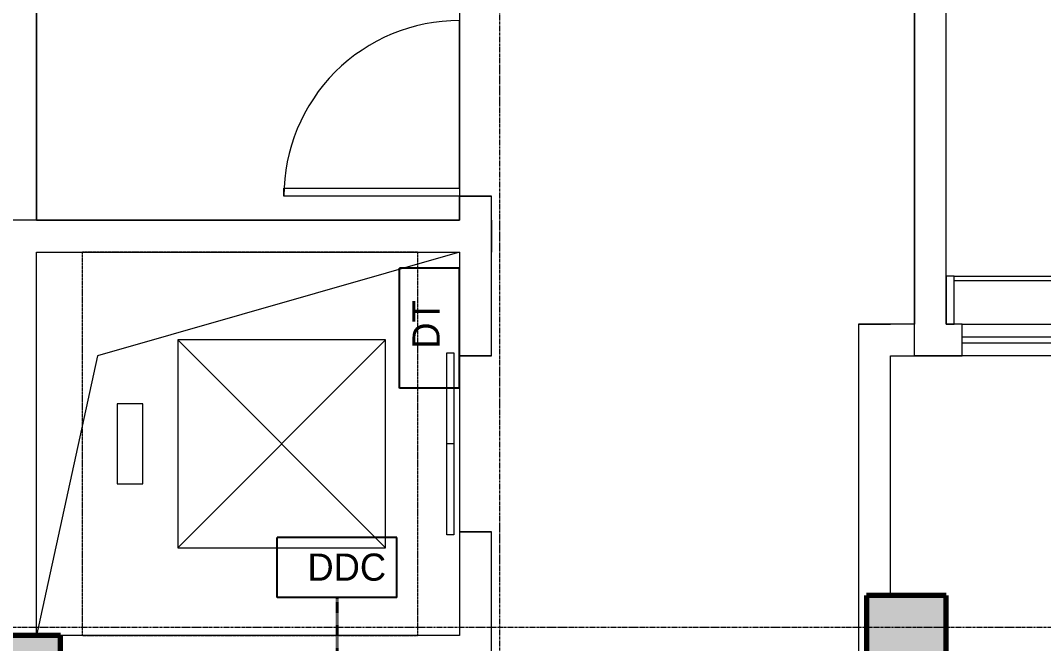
# Model space of a CAD drawing. Header units: millimetres. Extents: x 147592 to 208617, y -27981 to 8299.
# Drawn here: x 171000 to 177409, y -8800 to -4900 of the extents above; entities that cross this region are included whole.
import ezdxf

# ---------------------------------------------------------------- set-up
doc = ezdxf.new("R2010")
doc.units = ezdxf.units.MM
for name, pattern in [('Dash', [6.35, 3.175, -3.175]), ('TJ Dash', [1.6, 1, -0.6]), ('轴网线', [22.24, 12.7, -3.18, 3.18, -3.18])]:
    doc.linetypes.add(name, pattern=pattern)
for name, color, linetype, lineweight, true_color in [('A-____-NOTE-TEXT', 1, 'Continuous', 25, 0xff0000), ('A-DOOR-____-MCUT', 7, 'Continuous', 13, 0x00007f), ('A-FLOR-____-OTLN', 7, 'Continuous', 13, 0x007f00), ('A-GLAZ-____-OTLN', 7, 'Continuous', 13, 0x00007f)]:
    doc.layers.add(name, color=color, linetype=linetype, lineweight=lineweight, true_color=true_color)
for name, color, linetype, lineweight in [('A-DETL-____-OTLN', 7, 'Continuous', 5), ('A-DETL-GENF-OTLN', 7, 'Continuous', 5), ('A-GLAZ-CWMG-MCUT', 7, 'Continuous', 13), ('A-GLAZ-CWMG-OTLN', 7, 'Continuous', 5), ('A-WALL-____-MCUT', 7, 'Continuous', 13), ('A-WALL-____-OTLN', 7, 'Continuous', 13), ('E-WIRE-____-OTLN', 7, 'Continuous', 25), ('Q-SPCQ-____-OTLN', 7, 'Continuous', 5), ('S-GRID-____-OTLN', 7, 'Continuous', 5), ('S-STRS-____-OTLN', 7, 'Continuous', 5)]:
    doc.layers.add(name, color=color, linetype=linetype, lineweight=lineweight)
doc.styles.add('TJ_FangSong', font='', dxfattribs={"height": 170})
doc.styles.get('TJ_FangSong').set_extended_font_data('TJ_FangSong')

# ---------------------------------------------------------------- blocks, each defined once
blk = doc.blocks.new('电梯门 - 1100mm_入口宽度-1547718-ELV_4F')
at = {"layer": 'Q-SPCQ-____-OTLN', "color": 251, "true_color": 0x515151}
for p, q in [((-570, -180), (-570, -135)), ((-570, -135), (570, -135)), ((570, -180), (-570, -180)), ((0, -135), (0, -180)), ((570, -135), (570, -180))]:
    blk.add_line(p, q, dxfattribs=at)
blk = doc.blocks.new('左右推拉窗 - C1015-1399711-ELV_4F')
at = {"layer": 'A-GLAZ-____-OTLN', "color": 251, "lineweight": 5, "true_color": 0x515151}
for p, q in [((-490.5, -166.9), (-490.5, 33.1)), ((-490.5, 33.1), (509.5, 33.1)), ((509.5, 33.1), (509.5, -166.9)), ((-490.5, -46.9), (509.5, -46.9)), ((509.5, -86.9), (-490.5, -86.9)), ((509.5, -166.9), (-490.5, -166.9))]:
    blk.add_line(p, q, dxfattribs=at)
blk = doc.blocks.new('TJ客梯 - 1300_1300 TYP2-2462550-ELV_4F')
at = {"layer": 'Q-SPCQ-____-OTLN', "color": 13, "linetype": 'TJ Dash', "true_color": 0xff5151}
for p, q in [((1200, 1050), (-1200, 1050)), ((-1200, 1050), (-1200, -1050)), ((1200, 1050), (-1200, 1050)), ((1200, -1050), (1200, 1050)), ((1200, -1050), (-1200, -1050)), ((1200, -1050), (-1200, -1050))]:
    blk.add_line(p, q, dxfattribs=at)
at = {"layer": 'Q-SPCQ-____-OTLN', "color": 131, "true_color": 0x51ffff}
for p, q in [((250, 830), (-250, 830)), ((-250, 830), (-250, 670)), ((250, 670), (250, 830)), ((-250, 670), (250, 670)), ((-650, -850), (650, 450)), ((650, -850), (-650, 450)), ((650, 450), (-650, 450)), ((-650, 450), (-650, -850)), ((650, -850), (650, 450)), ((-650, -850), (650, -850))]:
    blk.add_line(p, q, dxfattribs=at)
blk = doc.blocks.new('TJ单扇平开门 - FMB1222b-2064251-ELV_4F')
at = {"layer": 'A-DOOR-____-MCUT', "color": 251, "lineweight": 5, "true_color": 0x515151}
for p, q in [((500, -100), (550, -100)), ((500, -1200), (500, -100)), ((550, -100), (550, -1200)), ((550, -1200), (500, -1200))]:
    blk.add_line(p, q, dxfattribs=at)
at = {"layer": 'A-DOOR-____-MCUT', "color": 173, "lineweight": 5, "true_color": 0x5151be}
blk.add_arc((550, -100), 1100, 180, 270, dxfattribs=at)
blk = doc.blocks.new('矩形竖梃 - 50_300mm 长方形-V74-ELV_4F')
at = {"layer": 'A-GLAZ-CWMG-MCUT', "color": 251, "lineweight": 5, "true_color": 0x515151}
for p, q in [((-50, 0), (0, 0)), ((-50, -300), (-50, 0)), ((0, 0), (0, -300)), ((0, -300), (-50, -300))]:
    blk.add_line(p, q, dxfattribs=at)
blk = doc.blocks.new('矩形竖梃 - 30mm 正方形-1917557-ELV_4F')
at = {"layer": 'A-GLAZ-CWMG-OTLN', "color": 251, "true_color": 0x515151}
for p, q in [((176850, -6500), (177950, -6500)), ((177950, -6530), (176850, -6530))]:
    blk.add_line(p, q, dxfattribs=at)
blk = doc.blocks.new('YXQH_AR_B9-20_rvt-1-ELV_4F')
at = {"layer": 'A-DETL-GENF-OTLN', "true_color": 0xa1a1a1}
h = blk.add_hatch(dxfattribs=at)
h.set_pattern_fill('FP_68', color=253, style=0, pattern_type=2)
h.set_pattern_definition([(7.754, (-466.58, -204.02), (12.15805, 332.8942), [3.353, -1548.768]), (7.754, (776.34, 218.05), (12.15805, 332.8942), [3.353, -1548.768]), (9.74, (363.8, 116.2), (0.0001, 1266.291), [3.353, -588.363]), (9.74, (339.6, 204.2), (0.0001, 1266.291), [3.353, -588.363]), (68.882, (225.66, -61.6), (-140.1373, 1041.8589), [3.353, -1089.337]), (68.882, (129, -106.5), (-140.1373, 1041.8589), [3.353, -1089.337]), (56.297, (-51.2, 131.2), (-734.4827, 622.86), [3.353, -470.742]), (56.297, (137.8, 331.9), (-734.4827, 622.86), [3.353, -470.742]), (137.416, (187.59, 94.08), (-3935.054568, 3543.459496), [73.913, -9804.313]), (8.512, (90.05, 79.41), (3117.572636, 564.982686), [98.632, -5356.38]), (236.294, (133.21, 144.14), (-4467.173774, -6768.804336), [77.802, -13192.636]), (128.267, (122.16, 220.01), (-6131.736673, 7665.37486), [53.462, -17810.517]), (9.74, (48.62, 207.58), (3069.14795, 643.06413), [74.582, -10350.37]), (233.414, (89.018, 261.96), (-20834.0959632, -28103.0884394), [67.74, -56173.655]), (67.8, (40.48, -52.28), (439.74679, 1441.63531), [50.851, -3807.912]), (307.846, (0, 0), (856.01581, -814.9391), [66.124, -2950.443]), (45, (0, 0), (-176.7767, 176.7767), []), (355, (0, 0), (578.509, 689.44), [60, -660]), (7.754, (0, 0), (12.15805, 332.8942), [3.353, -1548.768]), (7.754, (517.27, 396.9), (12.15805, 332.8942), [3.353, -1548.768]), (7.754, (1048.8, 804.78), (12.15805, 332.8942), [3.353, -1548.768]), (9.74, (-323, 0), (0.0001, 1266.291), [3.353, -588.363]), (9.74, (-83.4, -219.6), (0.0001, 1266.291), [3.353, -588.363]), (9.74, (298.5, -569.5), (0.0001, 1266.291), [3.353, -588.363]), (68.882, (645.7, -553.4), (-140.1373, 1041.8589), [3.353, -1089.337]), (68.882, (-12.15, -134.3), (-140.1373, 1041.8589), [3.353, -1089.337]), (68.882, (-223, 0), (-140.1373, 1041.8589), [3.353, -1089.337]), (56.297, (0, 0), (-734.4827, 622.86), [3.353, -470.742]), (56.297, (378.7, 49.9), (-734.4827, 622.86), [3.353, -470.742]), (56.297, (1010.3, 133), (-734.4827, 622.86), [3.353, -470.742])])
h.paths.add_polyline_path([(165500, -17650), (165500, -17150), (165000, -17150), (165000, -17650)], flags=0)
h.paths.add_polyline_path([(182950, -17650), (182950, -17150), (182450, -17150), (182450, -17650)], flags=0)
h.paths.add_polyline_path([(173792.3, -17650), (174275, -17650), (174275, -17150), (173750, -17150), (173750, -17650)], flags=0)
h.paths.add_polyline_path([(170750, -9250), (171250, -9250), (171250, -8750), (170750, -8750)], flags=0)
h.paths.add_polyline_path([(176800, -9050), (176800, -8500), (176300, -8500), (176300, -9050)], flags=0)
h.paths.add_polyline_path([(165500, -9000), (165500, -8500), (165000, -8500), (165000, -9000)], flags=0)
h.paths.add_polyline_path([(183000, -8950), (183000, -8450), (182500, -8450), (182500, -8950)], flags=0)
h.paths.add_polyline_path([(182950, -7000), (182950, -6500), (182550, -6500), (182550, -7000)], flags=0)
h.paths.add_polyline_path([(176800, -350), (176800, 250), (176200, 250), (176200, -350), (176296.5, -350)], flags=0)
h.paths.add_polyline_path([(165000, -250), (165500, -250), (165500, 250), (165000, 250)], flags=0)
at = {"color": 251, "lineweight": 5, "true_color": 0x515151}
for p, q in [((173750, -6350), (171483.2, -7000)), ((171483.2, -7000), (171100, -8750))]:
    blk.add_line(p, q, dxfattribs=at)
at = {"layer": 'A-DETL-____-OTLN', "color": 160, "lineweight": 70, "true_color": 0x4444ff}
for p, q in [((176800, -8500), (176300, -8500)), ((176300, -8500), (176300, -9050)), ((176800, -9050), (176800, -8500)), ((171250, -8750), (170750, -8750)), ((171250, -9250), (171250, -8750))]:
    blk.add_line(p, q, dxfattribs=at)
at = {"layer": 'A-FLOR-____-OTLN', "color": 8, "lineweight": 5, "true_color": 0x7f7f7f}
for p, q in [((173750, -4400), (173750, -4900)), ((176600, -6800), (176600, -4750)), ((173750, -4900), (173750, -5950)), ((173750, -6000), (173750, -6150)), ((171100, -6150), (170900, -6150)), ((173750, -6150), (171100, -6150)), ((171100, -6350), (173750, -6350)), ((171100, -8750), (171100, -6350)), ((173750, -6350), (173750, -7000)), ((176600, -7000), (176600, -6800)), ((173750, -7000), (173750, -8100)), ((176900, -7000), (176600, -7000)), ((173750, -8100), (173750, -8750)), ((171250, -8750), (171100, -8750)), ((173750, -8750), (171250, -8750))]:
    blk.add_line(p, q, dxfattribs=at)
at = {"layer": 'A-WALL-____-MCUT', "color": 251, "lineweight": 5, "true_color": 0x515151}
for p, q in [((171100, -6150), (171100, 50)), ((176800, -6800), (176800, -1350)), ((176600, -4750), (176600, -6800)), ((173950, -6000), (173750, -6000)), ((173750, -6000), (173750, -6150)), ((173950, -6150), (173950, -6000)), ((173750, -6150), (171100, -6150)), ((173950, -6350), (173950, -6150)), ((171100, -6350), (173750, -6350)), ((171100, -8750), (171100, -6350)), ((173750, -6350), (173750, -7000)), ((173950, -7000), (173950, -6350)), ((176450, -6800), (176250, -6800)), ((176250, -6800), (176250, -9400)), ((176600, -6800), (176450, -6800)), ((176900, -6800), (176800, -6800)), ((173750, -7000), (173950, -7000)), ((176450, -8500), (176450, -7000)), ((176450, -7000), (176600, -7000)), ((176600, -7000), (176800, -7000)), ((176800, -7000), (176900, -7000)), ((173950, -8100), (173750, -8100)), ((173750, -8100), (173750, -8750)), ((173950, -9800), (173950, -8100)), ((173750, -8750), (171250, -8750))]:
    blk.add_line(p, q, dxfattribs=at)
at = {"layer": 'A-WALL-____-OTLN', "color": 251, "lineweight": 5, "true_color": 0x515151}
for p, q in [((171100, -6150), (171100, 50)), ((176800, -6500), (176800, -1350)), ((176600, -4750), (176600, -6800)), ((173750, -6000), (173950, -6000)), ((173750, -6000), (173750, -6150)), ((173950, -6150), (173950, -6000)), ((173750, -6150), (171100, -6150)), ((173950, -6150), (173950, -6350)), ((171100, -6350), (173750, -6350)), ((171100, -8750), (171100, -6350)), ((173750, -6350), (173750, -7000)), ((173950, -7000), (173950, -6350)), ((176800, -6800), (176800, -6500)), ((176250, -6800), (176450, -6800)), ((176250, -6800), (176250, -9400)), ((176600, -6800), (176450, -6800)), ((176850, -6800), (176800, -6800)), ((176900, -6800), (176850, -6800)), ((173950, -7000), (173750, -7000)), ((176450, -8500), (176450, -7000)), ((176450, -7000), (176600, -7000)), ((176800, -7000), (176600, -7000)), ((176800, -7000), (176900, -7000)), ((173750, -8100), (173950, -8100)), ((173750, -8100), (173750, -8750)), ((173950, -9800), (173950, -8100)), ((171250, -8750), (171100, -8750)), ((173750, -8750), (171250, -8750))]:
    blk.add_line(p, q, dxfattribs=at)
at = {"layer": 'S-GRID-____-OTLN', "color": 160, "linetype": '轴网线', "true_color": 0x4444ff}
for p, q in [((174000, 7499.5), (174000, -27181.2)), ((199020.5, -8700), (148525.8, -8700))]:
    blk.add_line(p, q, dxfattribs=at)
at = {"layer": 'S-STRS-____-OTLN', "color": 251, "true_color": 0x515151}
for p, q in [((171100, -4650), (171100, -6150)), ((173750, -5950), (173750, -4900)), ((173750, -6150), (173750, -6000)), ((171100, -6150), (173750, -6150))]:
    blk.add_line(p, q, dxfattribs=at)
at = {"color": 251, "lineweight": 5, "true_color": 0x515151}
for name, p, rotation in [('TJ单扇平开门 - FMB1222b-2064251-ELV_4F', (173850, -5450), 270), ('TJ客梯 - 1300_1300 TYP2-2462550-ELV_4F', (172436.5, -7550), 89.99999999999878), ('电梯门 - 1100mm_入口宽度-1547718-ELV_4F', (173850, -7550), 270)]:
    blk.add_blockref(name, p, dxfattribs=dict(at, rotation=rotation))
at = {"color": 251, "lineweight": 5, "true_color": 0x515151, "extrusion": (0, 0, -1)}
blk.add_blockref('矩形竖梃 - 50_300mm 长方形-V74-ELV_4F', (-176800, -6500), dxfattribs=at)
at = {"color": 251, "lineweight": 5, "true_color": 0x515151}
for name, p in [('矩形竖梃 - 30mm 正方形-1917557-ELV_4F', (0, 0)), ('左右推拉窗 - C1015-1399711-ELV_4F', (177390.5, -6833.1))]:
    blk.add_blockref(name, p, dxfattribs=at)
blk = doc.blocks.new('YXQH_ELV_B_rvt-1-ELV_4F')
at = {"layer": 'A-____-NOTE-TEXT', "color": 4, "true_color": 0x00ffff}
for p, q in [((173358.5, -8136.6), (172608.5, -8136.6)), ((172608.5, -8511.6), (172608.5, -8136.6)), ((173358.5, -8511.6), (173358.5, -8136.6)), ((173358.5, -8511.6), (172608.5, -8511.6))]:
    blk.add_line(p, q, dxfattribs=at)
at = {"layer": 'E-WIRE-____-OTLN', "color": 1, "linetype": 'Dash', "lineweight": 40, "true_color": 0xff0000}
blk.add_line((172983.5, -8511.6), (172983.5, -11030.5), dxfattribs=at)
at = {"layer": 'A-____-NOTE-TEXT', "color": 7, "lineweight": 13, "insert": (172798, -8236.8), "char_height": 170, "width": 456.962, "attachment_point": 1, "style": 'TJ_FangSong'}
blk.add_mtext('DDC', dxfattribs=at)

msp = doc.modelspace()

# ---------------------------------------------------------------- linework, layer by layer
at = {"layer": 'A-____-NOTE-TEXT'}
for p, q in [((173375, -7200.7), (173375, -6450.7)), ((173750, -6450.7), (173375, -6450.7)), ((173750, -7200.7), (173750, -6450.7)), ((173750, -7200.7), (173375, -7200.7))]:
    msp.add_line(p, q, dxfattribs=at)

# ---------------------------------------------------------------- block references
at = {"lineweight": 5}
for name in ['YXQH_AR_B9-20_rvt-1-ELV_4F', 'YXQH_ELV_B_rvt-1-ELV_4F']:
    msp.add_blockref(name, (0, 0), dxfattribs=at)

# ---------------------------------------------------------------- texts
at = {"layer": 'A-____-NOTE-TEXT', "color": 7, "lineweight": 5, "insert": (173455.5, -6954.7), "char_height": 170, "width": 288.608, "attachment_point": 1, "rotation": 90, "style": 'TJ_FangSong'}
msp.add_mtext('DT', dxfattribs=at)

doc.saveas('drawing.dxf')
